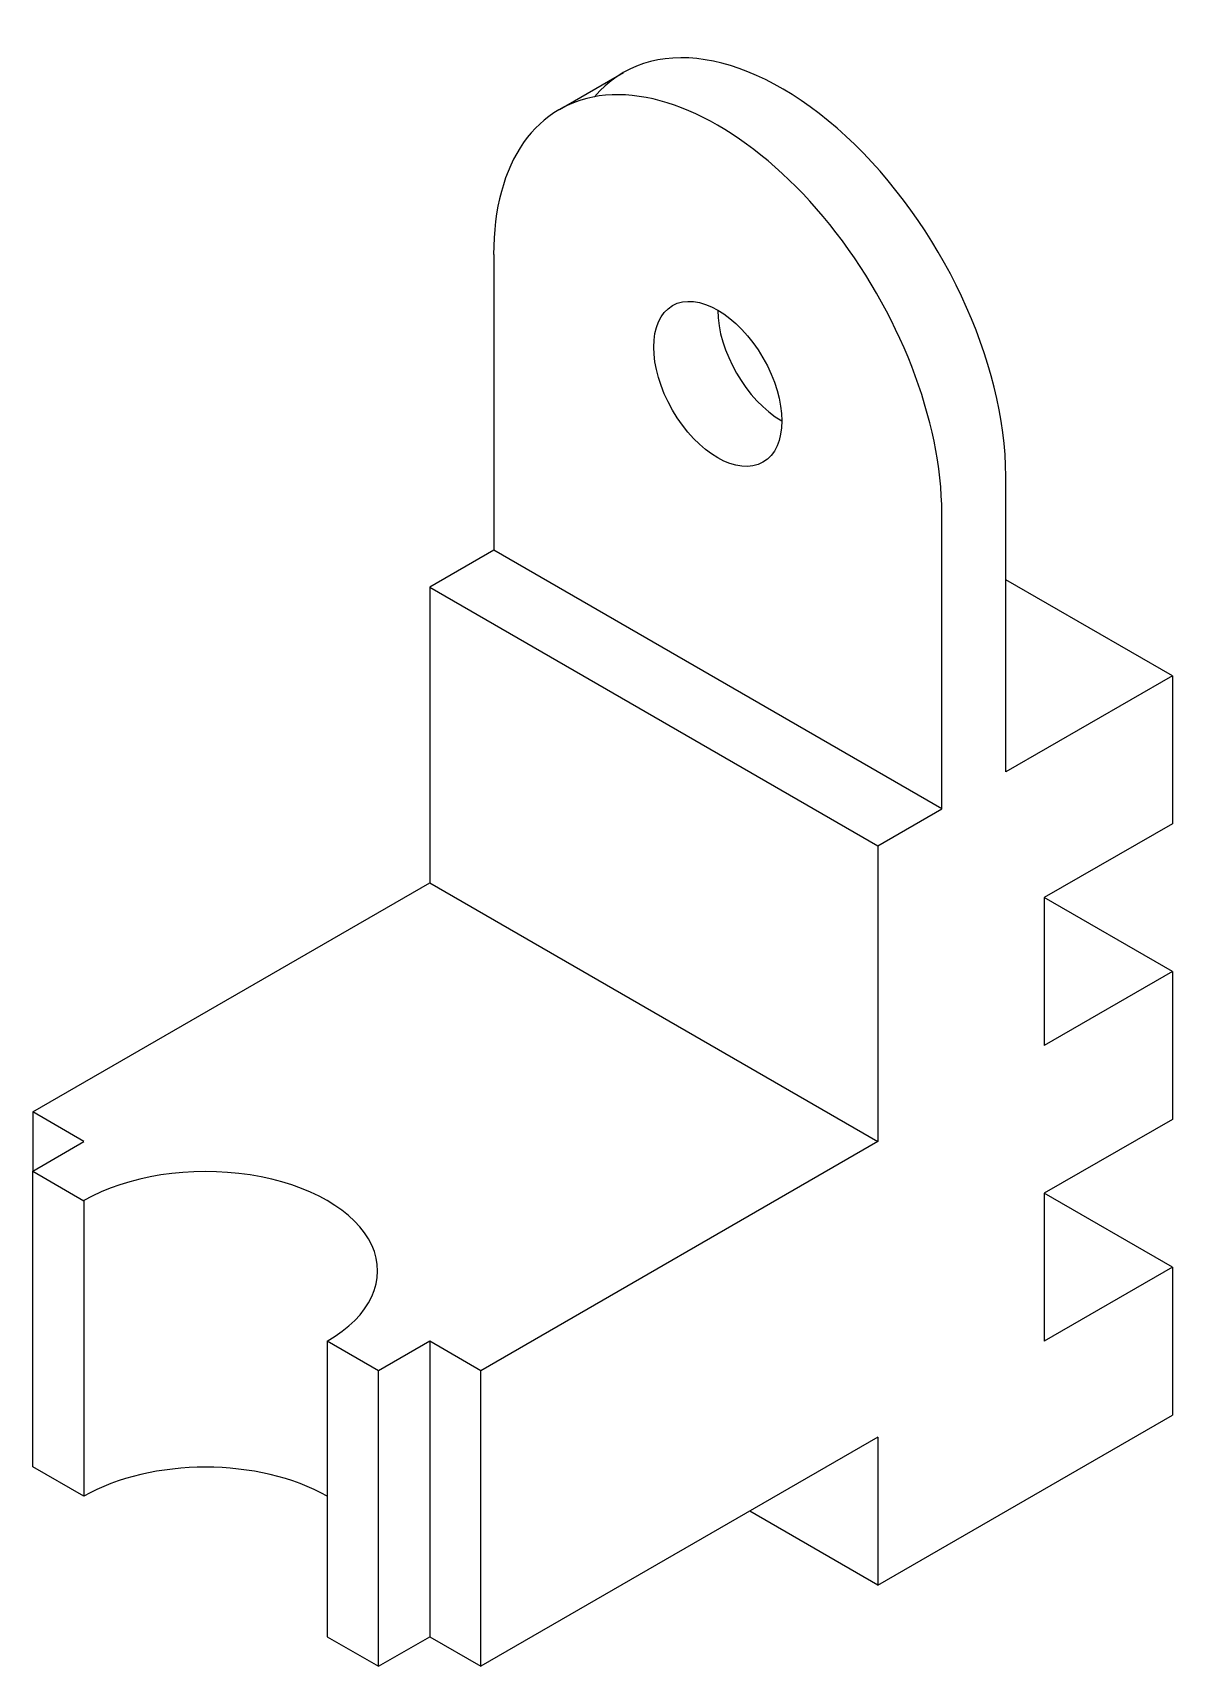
# Model space of a CAD drawing. Header units: millimetres. Extents: x 200 to 277, y 36 to 147.
import ezdxf

# ---------------------------------------------------------------- set-up
doc = ezdxf.new("R2010")
doc.units = ezdxf.units.MM

msp = doc.modelspace()

# ---------------------------------------------------------------- linework, layer by layer
for p, q in [((235.62, 141.81), (239.95, 144.31)), ((231.18, 132), (231.18, 112)), ((265.82, 97), (265.82, 117)), ((261.49, 94.5), (261.49, 114.5)), ((231.18, 112), (226.85, 109.5)), ((261.49, 94.5), (231.18, 112)), ((226.85, 109.5), (257.16, 92)), ((226.85, 109.5), (226.85, 89.5)), ((277.08, 103.5), (265.82, 110)), ((277.08, 103.5), (265.82, 97)), ((277.08, 103.5), (277.08, 93.5)), ((257.16, 92), (261.49, 94.5)), ((277.08, 93.5), (268.42, 88.5)), ((257.16, 92), (257.16, 72)), ((200, 74), (226.85, 89.5)), ((226.85, 89.5), (257.16, 72)), ((268.42, 88.5), (268.42, 78.5)), ((277.08, 83.5), (268.42, 88.5)), ((277.08, 83.5), (268.42, 78.5)), ((277.08, 83.5), (277.08, 73.5)), ((203.46, 72), (200, 74)), ((200, 74), (200, 70)), ((277.08, 73.5), (268.42, 68.5)), ((200, 70), (203.46, 72)), ((257.16, 72), (230.31, 56.5)), ((200, 50), (200, 70)), ((200, 70), (203.46, 68)), ((203.46, 68), (203.46, 48)), ((268.42, 68.5), (268.42, 58.5)), ((277.08, 63.5), (268.42, 68.5)), ((277.08, 63.5), (268.42, 58.5)), ((277.08, 63.5), (277.08, 53.5)), ((223.38, 56.5), (219.92, 58.5)), ((219.92, 58.5), (219.92, 38.5)), ((226.85, 58.5), (223.38, 56.5)), ((230.31, 56.5), (226.85, 58.5)), ((226.85, 58.5), (226.85, 38.5)), ((223.38, 36.5), (223.38, 56.5)), ((230.31, 36.5), (230.31, 56.5)), ((257.16, 42), (277.08, 53.5)), ((257.16, 52), (230.31, 36.5)), ((257.16, 52), (257.16, 42)), ((203.46, 48), (200, 50)), ((257.16, 42), (248.5, 47)), ((219.92, 38.5), (223.38, 36.5)), ((223.38, 36.5), (226.85, 38.5)), ((226.85, 38.5), (230.31, 36.5))]:
    msp.add_line(p, q)
for centre, major_axis, start_param, end_param in [((250.66, 125.75), (10.72, -18.56), 0.785398, 3.345023), ((246.33, 123.25), (10.72, -18.56), 0.785398, 3.926991), ((250.66, 125.75), (3.06, -5.3), 3.926991, 5.497787), ((211.69, 63.25), (-11.64, 0), 2.356194, 5.497787), ((211.69, 43.25), (-11.64, 0), 3.926991, 5.497787)]:
    msp.add_ellipse(centre, major_axis=major_axis, ratio=0.57735, start_param=start_param, end_param=end_param)
msp.add_ellipse((246.33, 123.25), major_axis=(3.06, -5.3), ratio=0.57735)

doc.saveas('drawing.dxf')
